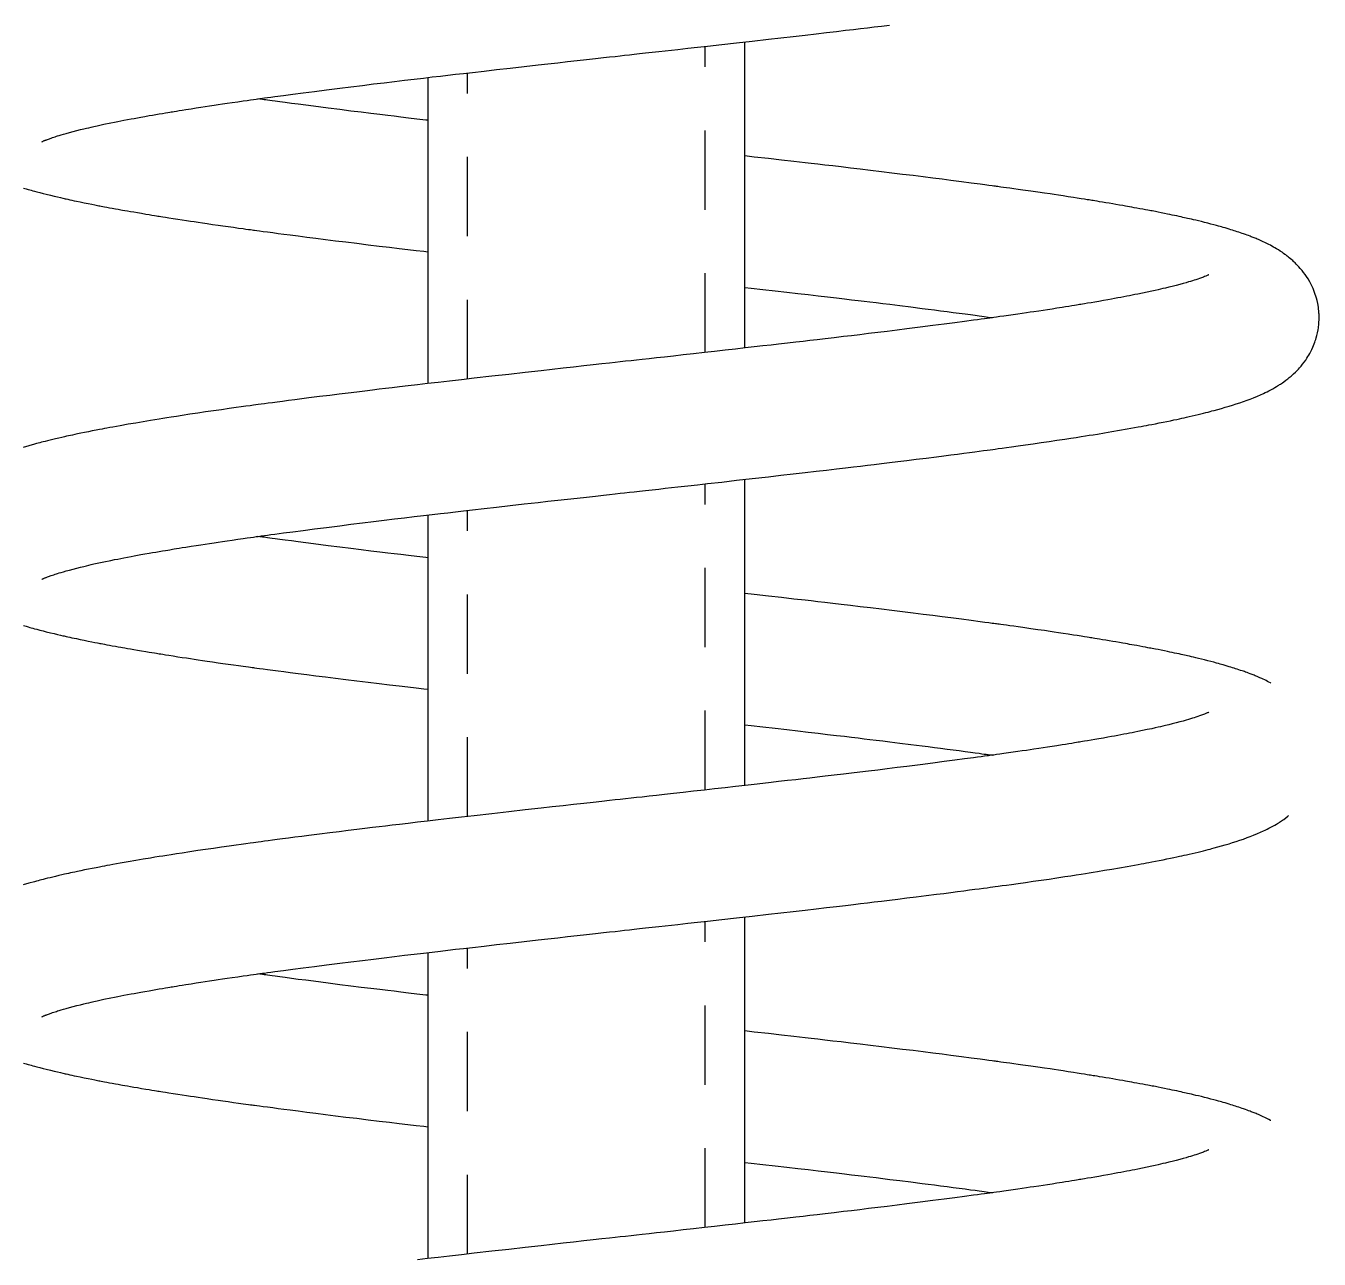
# Model space of a CAD drawing. Extents: x 126.2 to 199.4, y 112.1 to 154.8.
# Drawn here: x 127.772 to 129.811, y 117.648 to 119.592 of the extents above; entities that cross this region are included whole.
import ezdxf

# ---------------------------------------------------------------- set-up
doc = ezdxf.new("R2010")
doc.units = 0
doc.header["$LTSCALE"] = 0.5
doc.header["$MEASUREMENT"] = 0
doc.linetypes.add('HIDDEN', pattern=[0.375, 0.25, -0.125])
doc.layers.get('0').update_dxf_attribs({"linetype": 'CONTINUOUS'})

msp = doc.modelspace()

# ---------------------------------------------------------------- linework, layer by layer
at = {"linetype": 'HIDDEN'}
for p, q in [((128.84349, 119.07704), (128.84349, 119.55947)), ((128.46849, 119.03516), (128.46849, 119.51753)), ((128.84349, 118.38758), (128.84349, 118.87002)), ((128.46849, 118.34571), (128.46849, 118.82808)), ((128.84349, 117.69813), (128.84349, 118.18056)), ((128.46849, 117.65625), (128.46849, 118.13862))]:
    msp.add_line(p, q, dxfattribs=at)
at = {"linetype": 'Continuous', "flags": 128}
for points in [[(127.79762, 119.409), (127.79762, 119.409), (127.79797, 119.40918), (127.79831, 119.40936), (127.7988, 119.40959), (127.79948, 119.40991), (127.8004, 119.41033), (127.80152, 119.41082), (127.80228, 119.41114), (127.80308, 119.41147), (127.80385, 119.41179), (127.80457, 119.41207), (127.80534, 119.41237), (127.80634, 119.41276), (127.80784, 119.41332), (127.80943, 119.4139), (127.81096, 119.41445), (127.81243, 119.41496), (127.81442, 119.41564), (127.81643, 119.41632), (127.8185, 119.41699), (127.82051, 119.41764), (127.82232, 119.41821), (127.82492, 119.41901), (127.82804, 119.41995), (127.83171, 119.42103), (127.83603, 119.42226), (127.84109, 119.42366), (127.84673, 119.42516), (127.85266, 119.4267), (127.85846, 119.42815), (127.86386, 119.42946), (127.86788, 119.43042), (127.8716, 119.43129), (127.87536, 119.43215), (127.87972, 119.43314), (127.88474, 119.43425), (127.89551, 119.43658), (127.90642, 119.43884), (127.91211, 119.43999), (127.9173, 119.44102), (127.92202, 119.44194), (127.92698, 119.44289), (127.93249, 119.44394), (127.93818, 119.445), (127.94339, 119.44597), (127.94845, 119.44689), (127.95375, 119.44785), (127.95991, 119.44896), (127.96698, 119.45021), (127.97187, 119.45106), (127.97714, 119.45197), (127.98272, 119.45293), (127.98787, 119.45381), (127.99234, 119.45456), (127.99612, 119.45519), (127.99919, 119.4557), (128.00154, 119.45609), (128.00368, 119.45644), (128.00645, 119.4569), (128.00992, 119.45747), (128.01409, 119.45814), (128.01897, 119.45893), (128.02437, 119.4598), (128.03283, 119.46114), (128.04079, 119.46238), (128.04825, 119.46354), (128.05517, 119.4646), (128.06185, 119.46561), (128.06925, 119.46672), (128.07563, 119.46767), (128.08252, 119.46869), (128.08993, 119.46977), (128.09787, 119.47092), (128.10635, 119.47214), (128.11522, 119.4734), (128.1213, 119.47425), (128.12671, 119.47501), (128.13145, 119.47567), (128.1355, 119.47622), (128.13885, 119.47669), (128.14149, 119.47705), (128.14343, 119.47731), (128.14525, 119.47756), (128.1488, 119.47805), (128.15324, 119.47865), (128.15856, 119.47937), (128.16479, 119.48021), (128.17834, 119.48202), (128.19325, 119.484), (128.20956, 119.48614), (128.22732, 119.48845), (128.24656, 119.49091), (128.26733, 119.49354), (128.28473, 119.49572), (128.30286, 119.49797), (128.32049, 119.50013), (128.33741, 119.50219), (128.3536, 119.50413), (128.36903, 119.50597), (128.38466, 119.50782), (128.39937, 119.50955), (128.41313, 119.51115), (128.42595, 119.51263), (128.43783, 119.514), (128.44975, 119.51538), (128.46254, 119.51685), (128.47622, 119.51842), (128.49468, 119.52053), (128.51456, 119.5228), (128.53588, 119.52522), (128.55797, 119.52772), (128.57989, 119.53019), (128.59541, 119.53194), (128.61081, 119.53366), (128.6261, 119.53537), (128.64126, 119.53706), (128.65622, 119.53872), (128.67026, 119.54028), (128.68316, 119.54171), (128.6925, 119.54274), (128.70112, 119.54369), (128.70899, 119.54456), (128.7162, 119.54535), (128.72384, 119.54619), (128.73121, 119.547), (128.73989, 119.54796), (128.74933, 119.549), (128.75965, 119.55014), (128.76994, 119.55128), (128.78014, 119.55241), (128.79024, 119.55353), (128.80025, 119.55465), (128.81578, 119.55638), (128.83114, 119.55809), (128.847, 119.55986), (128.86929, 119.56237), (128.89276, 119.56501), (128.91737, 119.56779), (128.94309, 119.57071), (128.96246, 119.57291), (128.98208, 119.57515), (129.00072, 119.57729), (129.01827, 119.5793), (129.03473, 119.5812), (129.05016, 119.58299), (129.06455, 119.58468), (129.07684, 119.58612), (129.08828, 119.58748), (129.09887, 119.58874), (129.10956, 119.59002), (129.12127, 119.59144), (129.13398, 119.59298)], [(128.40599, 119.4429), (128.40306, 119.44324), (128.38885, 119.44491), (128.37574, 119.44645), (128.36373, 119.44788), (128.35281, 119.44918), (128.34295, 119.45037), (128.33022, 119.45191), (128.31626, 119.45361), (128.30111, 119.45547), (128.2848, 119.45749), (128.26739, 119.45967), (128.24891, 119.46201), (128.23755, 119.46346), (128.22586, 119.46496), (128.21385, 119.46652), (128.20188, 119.46808), (128.19103, 119.46951), (128.18137, 119.47079), (128.17287, 119.47193), (128.1655, 119.47291), (128.16093, 119.47353), (128.15692, 119.47407), (128.15346, 119.47454), (128.15055, 119.47494), (128.14813, 119.47527), (128.1452, 119.47566), (128.14136, 119.47619), (128.13829, 119.47661)], [(127.79762, 118.71955), (127.79762, 118.71954), (127.79797, 118.71973), (127.79831, 118.7199), (127.7988, 118.72014), (127.79948, 118.72046), (127.8004, 118.72088), (127.80152, 118.72137), (127.80228, 118.72169), (127.80308, 118.72202), (127.80385, 118.72233), (127.80457, 118.72262), (127.80534, 118.72292), (127.80634, 118.7233), (127.80784, 118.72386), (127.80943, 118.72445), (127.81096, 118.72499), (127.81243, 118.72551), (127.81442, 118.72619), (127.81643, 118.72686), (127.8185, 118.72754), (127.82051, 118.72819), (127.82232, 118.72876), (127.82492, 118.72956), (127.82804, 118.7305), (127.83171, 118.73158), (127.83603, 118.73281), (127.84109, 118.7342), (127.84673, 118.73571), (127.85266, 118.73724), (127.85846, 118.73869), (127.86386, 118.74001), (127.86788, 118.74096), (127.8716, 118.74183), (127.87536, 118.7427), (127.87972, 118.74369), (127.88474, 118.7448), (127.89551, 118.74712), (127.90642, 118.74938), (127.91211, 118.75053), (127.9173, 118.75156), (127.92202, 118.75248), (127.92698, 118.75344), (127.93249, 118.75448), (127.93818, 118.75555), (127.94339, 118.75651), (127.94845, 118.75744), (127.95375, 118.7584), (127.95991, 118.7595), (127.96698, 118.76075), (127.97187, 118.76161), (127.97714, 118.76252), (127.98272, 118.76348), (127.98787, 118.76435), (127.99234, 118.7651), (127.99612, 118.76574), (127.99919, 118.76625), (128.00154, 118.76664), (128.00368, 118.76699), (128.00645, 118.76745), (128.00992, 118.76801), (128.01409, 118.76869), (128.01897, 118.76948), (128.02437, 118.77034), (128.03283, 118.77168), (128.04079, 118.77293), (128.04825, 118.77408), (128.05517, 118.77514), (128.06185, 118.77616), (128.06925, 118.77727), (128.07563, 118.77822), (128.08252, 118.77924), (128.08993, 118.78032), (128.09787, 118.78147), (128.10635, 118.78269), (128.11522, 118.78394), (128.1213, 118.7848), (128.12671, 118.78555), (128.13145, 118.78621), (128.1355, 118.78677), (128.13885, 118.78723), (128.14149, 118.78759), (128.14343, 118.78786), (128.14525, 118.78811), (128.1488, 118.78859), (128.15324, 118.78919), (128.15856, 118.78992), (128.16479, 118.79076), (128.17834, 118.79257), (128.19325, 118.79455), (128.20956, 118.79669), (128.22732, 118.79899), (128.24656, 118.80146), (128.26733, 118.80409), (128.28473, 118.80627), (128.30286, 118.80851), (128.32049, 118.81068), (128.33741, 118.81273), (128.3536, 118.81468), (128.36903, 118.81652), (128.38466, 118.81837), (128.39937, 118.82009), (128.41313, 118.82169), (128.42595, 118.82318), (128.43783, 118.82455), (128.44975, 118.82592), (128.46254, 118.8274), (128.47622, 118.82897), (128.49468, 118.83108), (128.51456, 118.83334), (128.53588, 118.83577), (128.55797, 118.83827), (128.57989, 118.84074), (128.59541, 118.84248), (128.61081, 118.84421), (128.6261, 118.84592), (128.64126, 118.84761), (128.65622, 118.84927), (128.67026, 118.85083), (128.68316, 118.85226), (128.6925, 118.85329), (128.70112, 118.85424), (128.70899, 118.8551), (128.7162, 118.8559), (128.72384, 118.85674), (128.73121, 118.85755), (128.73989, 118.85851), (128.74933, 118.85955), (128.75965, 118.86069), (128.76994, 118.86183), (128.78014, 118.86296), (128.79024, 118.86408), (128.80025, 118.86519), (128.81578, 118.86692), (128.83114, 118.86864), (128.847, 118.87041), (128.86929, 118.87291), (128.89276, 118.87555), (128.91737, 118.87833), (128.94309, 118.88125), (128.96246, 118.88346), (128.98208, 118.8857), (129.00072, 118.88783), (129.01827, 118.88985), (129.03473, 118.89174), (129.05016, 118.89354), (129.06455, 118.89522), (129.07684, 118.89667), (129.08828, 118.89802), (129.09887, 118.89929), (129.10956, 118.90057), (129.12127, 118.90198), (129.13398, 118.90352), (129.14708, 118.90512), (129.16106, 118.90685), (129.1759, 118.90869), (129.19156, 118.91065), (129.20801, 118.91272), (129.2192, 118.91415), (129.23056, 118.9156), (129.2412, 118.91698), (129.25099, 118.91825), (129.25995, 118.91942), (129.26808, 118.92048), (129.2754, 118.92145), (129.28193, 118.92231), (129.28768, 118.92308), (129.29265, 118.92374), (129.29686, 118.92431), (129.30043, 118.92478), (129.3053, 118.92544), (129.31127, 118.92625), (129.31827, 118.9272), (129.32587, 118.92825), (129.33656, 118.92973), (129.34812, 118.93135), (129.36047, 118.93311), (129.37295, 118.93491), (129.38538, 118.93674), (129.39775, 118.93858), (129.41006, 118.94044), (129.41956, 118.9419), (129.42821, 118.94324), (129.43588, 118.94444), (129.4426, 118.94551), (129.44853, 118.94646), (129.45474, 118.94746), (129.46146, 118.94855), (129.4728, 118.95043), (129.48439, 118.95238), (129.4962, 118.9544), (129.50848, 118.95655), (129.51416, 118.95756), (129.51993, 118.95859), (129.52559, 118.95962), (129.53061, 118.96054), (129.53497, 118.96134), (129.53871, 118.96204), (129.54239, 118.96274), (129.54733, 118.96368), (129.55292, 118.96476), (129.55905, 118.96596), (129.56509, 118.96717), (129.57097, 118.96836), (129.57669, 118.96955), (129.58192, 118.97064), (129.58667, 118.97166), (129.59087, 118.97256), (129.59452, 118.97336), (129.59809, 118.97415), (129.60187, 118.975), (129.60616, 118.97598), (129.61093, 118.97708), (129.61575, 118.97821), (129.62029, 118.97929), (129.62455, 118.98033), (129.62855, 118.98132), (129.63258, 118.98233), (129.63608, 118.98322), (129.63905, 118.98399), (129.64214, 118.9848), (129.64561, 118.98573), (129.65133, 118.98728), (129.65721, 118.98892), (129.66314, 118.99063), (129.66898, 118.99237), (129.67471, 118.99413), (129.68037, 118.99593), (129.68625, 118.99787), (129.69178, 118.99976), (129.69769, 119.00188), (129.7025, 119.00368), (129.70764, 119.00569), (129.71408, 119.00834), (129.71873, 119.01037), (129.72326, 119.01243), (129.72593, 119.0137), (129.72891, 119.01516), (129.73196, 119.0167), (129.73502, 119.01831), (129.73806, 119.01997), (129.74107, 119.02167), (129.74379, 119.02327), (129.74563, 119.02439), (129.74729, 119.02542), (129.74882, 119.02639), (129.75022, 119.0273), (129.75156, 119.02819), (129.75321, 119.02931), (129.75523, 119.03071), (129.7587, 119.03323), (129.76172, 119.03554), (129.76404, 119.0374), (129.76705, 119.03993), (129.77063, 119.04311), (129.77366, 119.04598), (129.77633, 119.04866), (129.77827, 119.05071), (129.78029, 119.05293), (129.78249, 119.05548), (129.7849, 119.05842), (129.78747, 119.06175), (129.78984, 119.06505), (129.79179, 119.06796), (129.79338, 119.07046), (129.79481, 119.07283), (129.79626, 119.07537), (129.79788, 119.07839), (129.79962, 119.08187), (129.80118, 119.08527), (129.80241, 119.08817), (129.80337, 119.09058), (129.8043, 119.09309), (129.80502, 119.09518), (129.80581, 119.09759), (129.80662, 119.1003), (129.80752, 119.10364), (129.80852, 119.10793), (129.80944, 119.11277), (129.8099, 119.11575), (129.8102, 119.11806), (129.81041, 119.11993), (129.8106, 119.12196), (129.81083, 119.12496), (129.81099, 119.12828), (129.81105, 119.13188), (129.81103, 119.13385), (129.81097, 119.13573), (129.81089, 119.1375), (129.81079, 119.13918), (129.81068, 119.14075), (129.81053, 119.14249), (129.81027, 119.14509), (129.80981, 119.14863), (129.80882, 119.15436), (129.80782, 119.15891), (129.80685, 119.16264), (129.80592, 119.16582), (129.80505, 119.1685), (129.80342, 119.17306), (129.80144, 119.1779), (129.79906, 119.18304), (129.79625, 119.18841), (129.79353, 119.19306), (129.79115, 119.19678), (129.78894, 119.19998), (129.78667, 119.20307), (129.78427, 119.20614), (129.7814, 119.20957), (129.7793, 119.21193), (129.77707, 119.21433), (129.77506, 119.21639), (129.77333, 119.21809), (129.77192, 119.21945), (129.77078, 119.22051), (129.76942, 119.22175), (129.76783, 119.22316), (129.76599, 119.22474), (129.76405, 119.22635), (129.76236, 119.22771), (129.76073, 119.22899), (129.75952, 119.22991), (129.75843, 119.23073), (129.75717, 119.23166), (129.75504, 119.23318), (129.75256, 119.2349), (129.74982, 119.23673), (129.74681, 119.23864), (129.7439, 119.24042), (129.74139, 119.24191), (129.73909, 119.24322), (129.73668, 119.24456), (129.73424, 119.24587), (129.73193, 119.24708), (129.72971, 119.24821), (129.72751, 119.2493), (129.72523, 119.2504), (129.72307, 119.25142), (129.72052, 119.25259), (129.71775, 119.25383), (129.71533, 119.25488), (129.7133, 119.25575), (129.71161, 119.25645), (129.71002, 119.25711), (129.70851, 119.25773), (129.70705, 119.25831), (129.70569, 119.25885), (129.70404, 119.25949), (129.70209, 119.26024), (129.69982, 119.2611), (129.69754, 119.26194), (129.69514, 119.26281), (129.69325, 119.26348), (129.69159, 119.26407), (129.68964, 119.26474), (129.68726, 119.26556), (129.68457, 119.26646), (129.68199, 119.26731), (129.67931, 119.26818), (129.67695, 119.26893), (129.67468, 119.26964), (129.67208, 119.27045), (129.66914, 119.27135), (129.66583, 119.27234), (129.66268, 119.27327), (129.65981, 119.2741), (129.65723, 119.27483), (129.65495, 119.27548), (129.65265, 119.27612), (129.64917, 119.27708), (129.645, 119.2782), (129.64028, 119.27945), (129.63548, 119.2807), (129.63041, 119.28198), (129.62555, 119.28319), (129.62102, 119.28429), (129.61693, 119.28528), (129.61318, 119.28616), (129.60973, 119.28697), (129.60659, 119.28769), (129.60377, 119.28833), (129.60127, 119.2889), (129.59875, 119.28946), (129.59644, 119.28998), (129.59361, 119.2906), (129.59025, 119.29134), (129.58664, 119.29212), (129.58303, 119.29289), (129.57942, 119.29365), (129.57581, 119.2944), (129.57221, 119.29514), (129.56709, 119.29619), (129.56199, 119.29722), (129.55726, 119.29815), (129.55313, 119.29896), (129.55032, 119.29951), (129.5479, 119.29997), (129.54588, 119.30036), (129.54385, 119.30075), (129.54109, 119.30127), (129.5376, 119.30193), (129.53338, 119.30272), (129.5285, 119.30361), (129.52386, 119.30446), (129.51969, 119.30522), (129.516, 119.30588), (129.51233, 119.30653), (129.50923, 119.30709), (129.50567, 119.30771), (129.50141, 119.30846), (129.49645, 119.30932), (129.49076, 119.3103), (129.48576, 119.31115), (129.4803, 119.31208), (129.47465, 119.31303), (129.46955, 119.31388), (129.46502, 119.31462), (129.46109, 119.31527), (129.45766, 119.31583), (129.4549, 119.31628), (129.45279, 119.31662), (129.4509, 119.31692), (129.44844, 119.31732), (129.4454, 119.31781), (129.44103, 119.3185), (129.43582, 119.31933), (129.42979, 119.32028), (129.42371, 119.32122), (129.4154, 119.32251), (129.40758, 119.3237), (129.40025, 119.32481), (129.39342, 119.32583), (129.3869, 119.3268), (129.37788, 119.32813), (129.36772, 119.32961), (129.35641, 119.33123), (129.34391, 119.33301), (129.33687, 119.33399), (129.32988, 119.33496), (129.32362, 119.33583), (129.31812, 119.33658), (129.3134, 119.33723), (129.30947, 119.33776), (129.30659, 119.33815), (129.30436, 119.33845), (129.30266, 119.33868), (129.30069, 119.33895), (129.29831, 119.33926), (129.29554, 119.33964), (129.29036, 119.34033), (129.28418, 119.34115), (129.27696, 119.34211), (129.26267, 119.34399), (129.24717, 119.34601), (129.23042, 119.34818), (129.21674, 119.34993), (129.2023, 119.35176), (129.18709, 119.35368), (129.17109, 119.35568), (129.15431, 119.35775), (129.13747, 119.35982), (129.1213, 119.36178), (129.10406, 119.36386), (129.08771, 119.36581), (129.07229, 119.36763), (129.05781, 119.36933), (129.0443, 119.37091), (129.03198, 119.37234), (129.02062, 119.37365), (129.01022, 119.37484), (129.00069, 119.37594), (128.98302, 119.37796), (128.96379, 119.38016), (128.94299, 119.38252), (128.92061, 119.38506), (128.90599, 119.38672)], [(127.76874, 119.33616), (127.77264, 119.33502), (127.7761, 119.33402), (127.77853, 119.33333), (127.78074, 119.33271), (127.78325, 119.33201), (127.78619, 119.33121), (127.78959, 119.33029), (127.79454, 119.32899), (127.79958, 119.32768), (127.80464, 119.3264), (127.81115, 119.32479), (127.81704, 119.32337), (127.82229, 119.32213), (127.82692, 119.32105), (127.83095, 119.32013), (127.83269, 119.31974), (127.83429, 119.31938), (127.83618, 119.31895), (127.83858, 119.31842), (127.84149, 119.31778), (127.84493, 119.31703), (127.84854, 119.31625), (127.85216, 119.31548), (127.85828, 119.3142), (127.86439, 119.31294), (127.87049, 119.3117), (127.87633, 119.31054), (127.88134, 119.30956), (127.88547, 119.30875), (127.88749, 119.30837), (127.88919, 119.30804), (127.89112, 119.30767), (127.8936, 119.3072), (127.89662, 119.30663), (127.90022, 119.30596), (127.90438, 119.30519), (127.90861, 119.30442), (127.9137, 119.30349), (127.91813, 119.3027), (127.92188, 119.30203), (127.92501, 119.30147), (127.92849, 119.30086), (127.93267, 119.30012), (127.93725, 119.29933), (127.94249, 119.29842), (127.94838, 119.29742), (127.95496, 119.2963), (127.96162, 119.29519), (127.96669, 119.29435), (127.97114, 119.29361), (127.97495, 119.29299), (127.97812, 119.29247), (127.98063, 119.29206), (127.98251, 119.29176), (127.98505, 119.29135), (127.98842, 119.29081), (127.99261, 119.29014), (127.99765, 119.28934), (128.00473, 119.28823), (128.01196, 119.2871), (128.01887, 119.28604), (128.02545, 119.28503), (128.03168, 119.28409), (128.03757, 119.2832), (128.04416, 119.28222), (128.05091, 119.28122), (128.05838, 119.28012), (128.06657, 119.27893), (128.07551, 119.27764), (128.08306, 119.27657), (128.09109, 119.27543), (128.0996, 119.27424), (128.1077, 119.27312), (128.1147, 119.27215), (128.11926, 119.27153), (128.12317, 119.271), (128.12643, 119.27056), (128.12904, 119.2702), (128.13099, 119.26994), (128.13274, 119.26971), (128.13629, 119.26923), (128.14083, 119.26862), (128.14638, 119.26788), (128.15345, 119.26694), (128.16159, 119.26586), (128.17023, 119.26472), (128.17931, 119.26354), (128.18883, 119.2623), (128.20163, 119.26064), (128.21517, 119.25891), (128.22948, 119.25709), (128.24455, 119.25518), (128.2604, 119.2532), (128.27705, 119.25114), (128.29398, 119.24906), (128.31208, 119.24686), (128.32923, 119.24479), (128.34542, 119.24286), (128.36061, 119.24106), (128.37478, 119.23939), (128.38768, 119.23789), (128.39957, 119.23651), (128.40599, 119.23577)], [(129.63701, 119.1995), (129.63701, 119.1995), (129.63679, 119.19939), (129.63646, 119.19922), (129.63605, 119.19901), (129.63546, 119.19873), (129.63465, 119.19836), (129.63361, 119.1979), (129.63239, 119.19738), (129.63052, 119.19661), (129.62858, 119.19585), (129.62552, 119.19471), (129.62244, 119.19362), (129.6196, 119.19265), (129.6167, 119.19169), (129.61383, 119.19077), (129.61132, 119.18998), (129.60853, 119.18913), (129.6052, 119.18813), (129.60128, 119.187), (129.59667, 119.1857), (129.59131, 119.18424), (129.58552, 119.18271), (129.57956, 119.18119), (129.57391, 119.1798), (129.56868, 119.17854), (129.5648, 119.17762), (129.56117, 119.17678), (129.55711, 119.17585), (129.55241, 119.1748), (129.54709, 119.17363), (129.53989, 119.17208), (129.53263, 119.17056), (129.52537, 119.16908), (129.52067, 119.16814), (129.51633, 119.16728), (129.51232, 119.1665), (129.50807, 119.16568), (129.50342, 119.1648), (129.49851, 119.16388), (129.49371, 119.16298), (129.48857, 119.16204), (129.48351, 119.16112), (129.47776, 119.16008), (129.47113, 119.1589), (129.46357, 119.15758), (129.45771, 119.15656), (129.45146, 119.15549), (129.4458, 119.15453), (129.44099, 119.15372), (129.43782, 119.15319), (129.4352, 119.15275), (129.43314, 119.15241), (129.4314, 119.15212), (129.42875, 119.15169), (129.42542, 119.15114), (129.42139, 119.15049), (129.41664, 119.14972), (129.41127, 119.14886), (129.40596, 119.14802), (129.39774, 119.14672), (129.39002, 119.14552), (129.38282, 119.14441), (129.37615, 119.14339), (129.36914, 119.14234), (129.36133, 119.14117), (129.35561, 119.14032), (129.34951, 119.13942), (129.34303, 119.13848), (129.33615, 119.13748), (129.32887, 119.13644), (129.32123, 119.13535), (129.31412, 119.13435), (129.30787, 119.13348), (129.30252, 119.13274), (129.29806, 119.13212), (129.29452, 119.13164), (129.2919, 119.13128), (129.2899, 119.131), (129.28751, 119.13068), (129.28346, 119.13013), (129.27853, 119.12946), (129.2727, 119.12867), (129.26606, 119.12778), (129.25211, 119.12591), (129.23679, 119.12389), (129.22005, 119.1217), (129.20185, 119.11935), (129.18215, 119.11683), (129.16092, 119.11415), (129.14574, 119.11225), (129.13019, 119.11033), (129.11516, 119.10849), (129.10072, 119.10673), (129.08688, 119.10506), (129.07366, 119.10348), (129.06109, 119.10199), (129.04632, 119.10024), (129.03259, 119.09864), (129.01993, 119.09717), (129.00832, 119.09582), (128.9976, 119.09458), (128.98603, 119.09325), (128.97319, 119.09177), (128.95906, 119.09015), (128.94705, 119.08877), (128.93423, 119.08731), (128.9206, 119.08576), (128.90615, 119.08411), (128.89088, 119.08238), (128.87478, 119.08056), (128.85809, 119.07868), (128.84205, 119.07688), (128.82472, 119.07493), (128.80849, 119.07312), (128.79337, 119.07143), (128.77936, 119.06987), (128.76647, 119.06844), (128.7547, 119.06714), (128.74404, 119.06596), (128.73497, 119.06496), (128.72651, 119.06403), (128.7179, 119.06308), (128.7095, 119.06216), (128.70128, 119.06126), (128.69246, 119.06028), (128.6803, 119.05894), (128.66679, 119.05745), (128.65192, 119.0558), (128.63591, 119.05402), (128.61932, 119.05217), (128.60223, 119.05026), (128.58462, 119.04829), (128.5596, 119.04548), (128.53368, 119.04256), (128.50688, 119.03953), (128.47927, 119.03639), (128.45913, 119.0341), (128.44009, 119.03192), (128.42218, 119.02986), (128.4054, 119.02793), (128.3897, 119.02611), (128.37507, 119.0244), (128.3615, 119.02281), (128.34998, 119.02145), (128.33934, 119.02018), (128.32937, 119.01899), (128.31862, 119.0177), (128.30681, 119.01627), (128.29394, 119.0147), (128.28065, 119.01307), (128.26645, 119.01131), (128.25135, 119.00943), (128.2354, 119.00743), (128.21861, 119.0053), (128.20723, 119.00384), (128.19633, 119.00244), (128.18629, 119.00114), (128.1771, 118.99994), (128.16873, 118.99884), (128.16117, 118.99785), (128.15441, 118.99695), (128.14845, 118.99616), (128.14326, 118.99547), (128.13883, 118.99488), (128.13516, 118.99438), (128.13131, 118.99387), (128.12576, 118.99312), (128.11911, 118.99221), (128.11171, 118.9912), (128.10376, 118.9901), (128.09264, 118.98855), (128.08067, 118.98686), (128.06816, 118.98507), (128.05569, 118.98325), (128.04328, 118.98142), (128.03093, 118.97957), (128.01866, 118.9777), (128.00962, 118.9763), (128.00157, 118.97504), (127.99448, 118.97392), (127.98832, 118.97294), (127.9823, 118.97197), (127.97578, 118.97091), (127.96877, 118.96976), (127.95731, 118.96786), (127.94564, 118.96588), (127.93366, 118.96381), (127.92117, 118.96161), (127.9154, 118.96058), (127.90969, 118.95954), (127.90458, 118.95861), (127.90013, 118.95779), (127.89632, 118.95707), (127.89269, 118.95639), (127.88856, 118.9556), (127.88312, 118.95456), (127.87706, 118.95337), (127.87097, 118.95216), (127.86505, 118.95096), (127.85929, 118.94978), (127.85369, 118.94861), (127.84959, 118.94773), (127.84588, 118.94694), (127.84256, 118.94622), (127.83962, 118.94557), (127.83662, 118.94491), (127.83318, 118.94414), (127.82894, 118.94318), (127.82422, 118.94209), (127.81936, 118.94095), (127.81479, 118.93986), (127.81049, 118.93881), (127.80647, 118.93782), (127.80273, 118.93689), (127.7997, 118.93611), (127.79704, 118.93543), (127.79462, 118.9348), (127.79198, 118.93411), (127.78905, 118.93333), (127.78589, 118.93247), (127.7771, 118.93003), (127.76824, 118.92745)], [(128.90599, 119.17967), (128.91562, 119.17858), (128.93436, 119.17644), (128.95341, 119.17426), (128.97187, 119.17215), (128.98925, 119.17015), (129.00555, 119.16826), (129.02149, 119.16642), (129.0363, 119.16469), (129.05, 119.16309), (129.06262, 119.1616), (129.07415, 119.16022), (129.08462, 119.15897), (129.09366, 119.15788), (129.10278, 119.15678), (129.11265, 119.15558), (129.12323, 119.15429), (129.13452, 119.1529), (129.15035, 119.15094), (129.16733, 119.14881), (129.18539, 119.14652), (129.19481, 119.14532), (129.20448, 119.14408), (129.2144, 119.1428), (129.22455, 119.14148), (129.2344, 119.14019), (129.24341, 119.139), (129.25297, 119.13774), (129.26139, 119.13661), (129.26871, 119.13563), (129.27495, 119.13479), (129.27941, 119.13419), (129.28311, 119.13369), (129.28606, 119.13328), (129.28941, 119.13283), (129.29401, 119.1322), (129.29631, 119.13188)], [(128.40599, 118.75345), (128.40306, 118.75379), (128.38885, 118.75545), (128.37574, 118.757), (128.36373, 118.75842), (128.35281, 118.75973), (128.34295, 118.76091), (128.33022, 118.76245), (128.31626, 118.76415), (128.30111, 118.76601), (128.2848, 118.76803), (128.26739, 118.77021), (128.24891, 118.77255), (128.23755, 118.774), (128.22586, 118.77551), (128.21385, 118.77706), (128.20188, 118.77863), (128.19103, 118.78006), (128.18137, 118.78134), (128.17287, 118.78247), (128.1655, 118.78346), (128.16093, 118.78407), (128.15692, 118.78462), (128.15346, 118.78509), (128.15055, 118.78548), (128.14813, 118.78581), (128.1452, 118.78621), (128.14136, 118.78673), (128.13829, 118.78716)], [(129.73515, 118.55593), (129.73424, 118.55642), (129.73193, 118.55762), (129.72971, 118.55875), (129.72751, 118.55985), (129.72523, 118.56094), (129.72307, 118.56196), (129.72052, 118.56314), (129.71775, 118.56438), (129.71533, 118.56543), (129.7133, 118.5663), (129.71161, 118.567), (129.71002, 118.56766), (129.70851, 118.56827), (129.70705, 118.56885), (129.70569, 118.56939), (129.70404, 118.57004), (129.70209, 118.57079), (129.69982, 118.57164), (129.69754, 118.57248), (129.69514, 118.57336), (129.69325, 118.57403), (129.69159, 118.57461), (129.68964, 118.57529), (129.68726, 118.5761), (129.68457, 118.577), (129.68199, 118.57785), (129.67931, 118.57872), (129.67695, 118.57948), (129.67468, 118.58019), (129.67208, 118.581), (129.66914, 118.58189), (129.66583, 118.58288), (129.66268, 118.58381), (129.65981, 118.58464), (129.65723, 118.58538), (129.65495, 118.58602), (129.65265, 118.58667), (129.64917, 118.58762), (129.645, 118.58875), (129.64028, 118.59), (129.63548, 118.59124), (129.63041, 118.59253), (129.62555, 118.59373), (129.62102, 118.59484), (129.61693, 118.59582), (129.61318, 118.59671), (129.60973, 118.59751), (129.60659, 118.59824), (129.60377, 118.59888), (129.60127, 118.59944), (129.59875, 118.60001), (129.59644, 118.60052), (129.59361, 118.60115), (129.59025, 118.60188), (129.58664, 118.60266), (129.58303, 118.60343), (129.57942, 118.60419), (129.57581, 118.60495), (129.57221, 118.60569), (129.56709, 118.60674), (129.56199, 118.60776), (129.55726, 118.6087), (129.55313, 118.60951), (129.55032, 118.61005), (129.5479, 118.61052), (129.54588, 118.61091), (129.54385, 118.61129), (129.54109, 118.61182), (129.5376, 118.61247), (129.53338, 118.61326), (129.5285, 118.61416), (129.52386, 118.61501), (129.51969, 118.61576), (129.516, 118.61643), (129.51233, 118.61708), (129.50923, 118.61763), (129.50567, 118.61826), (129.50141, 118.619), (129.49645, 118.61987), (129.49076, 118.62085), (129.48576, 118.6217), (129.4803, 118.62263), (129.47465, 118.62357), (129.46955, 118.62442), (129.46502, 118.62517), (129.46109, 118.62582), (129.45766, 118.62637), (129.4549, 118.62682), (129.45279, 118.62717), (129.4509, 118.62747), (129.44844, 118.62787), (129.4454, 118.62835), (129.44103, 118.62905), (129.43582, 118.62987), (129.42979, 118.63082), (129.42371, 118.63177), (129.4154, 118.63305), (129.40758, 118.63425), (129.40025, 118.63536), (129.39342, 118.63638), (129.3869, 118.63735), (129.37788, 118.63868), (129.36772, 118.64015), (129.35641, 118.64178), (129.34391, 118.64355), (129.33687, 118.64454), (129.32988, 118.64551), (129.32362, 118.64637), (129.31812, 118.64713), (129.3134, 118.64777), (129.30947, 118.64831), (129.30659, 118.6487), (129.30436, 118.649), (129.30266, 118.64922), (129.30069, 118.64949), (129.29831, 118.64981), (129.29554, 118.65018), (129.29036, 118.65087), (129.28418, 118.6517), (129.27696, 118.65265), (129.26267, 118.65454), (129.24717, 118.65656), (129.23042, 118.65872), (129.21674, 118.66048), (129.2023, 118.66231), (129.18709, 118.66423), (129.17109, 118.66622), (129.15431, 118.6683), (129.13747, 118.67036), (129.1213, 118.67233), (129.10406, 118.6744), (129.08771, 118.67635), (129.07229, 118.67818), (129.05781, 118.67988), (129.0443, 118.68146), (129.03198, 118.68288), (129.02062, 118.68419), (129.01022, 118.68539), (129.00069, 118.68648), (128.98302, 118.68851), (128.96379, 118.6907), (128.94299, 118.69307), (128.92061, 118.69561), (128.90599, 118.69726)], [(127.76874, 118.64671), (127.77264, 118.64556), (127.7761, 118.64457), (127.77853, 118.64388), (127.78074, 118.64326), (127.78325, 118.64256), (127.78619, 118.64175), (127.78959, 118.64084), (127.79454, 118.63953), (127.79958, 118.63823), (127.80464, 118.63694), (127.81115, 118.63534), (127.81704, 118.63391), (127.82229, 118.63267), (127.82692, 118.6316), (127.83095, 118.63068), (127.83269, 118.63028), (127.83429, 118.62992), (127.83618, 118.6295), (127.83858, 118.62897), (127.84149, 118.62833), (127.84493, 118.62758), (127.84854, 118.6268), (127.85216, 118.62603), (127.85828, 118.62474), (127.86439, 118.62348), (127.87049, 118.62225), (127.87633, 118.62108), (127.88134, 118.6201), (127.88547, 118.6193), (127.88749, 118.61891), (127.88919, 118.61859), (127.89112, 118.61822), (127.8936, 118.61775), (127.89662, 118.61718), (127.90022, 118.61651), (127.90438, 118.61574), (127.90861, 118.61496), (127.9137, 118.61404), (127.91813, 118.61324), (127.92188, 118.61257), (127.92501, 118.61202), (127.92849, 118.6114), (127.93267, 118.61067), (127.93725, 118.60987), (127.94249, 118.60897), (127.94838, 118.60796), (127.95496, 118.60685), (127.96162, 118.60573), (127.96669, 118.60489), (127.97114, 118.60416), (127.97495, 118.60353), (127.97812, 118.60302), (127.98063, 118.60261), (127.98251, 118.60231), (127.98505, 118.6019), (127.98842, 118.60136), (127.99261, 118.60069), (127.99765, 118.59989), (128.00473, 118.59877), (128.01196, 118.59765), (128.01887, 118.59658), (128.02545, 118.59558), (128.03168, 118.59463), (128.03757, 118.59374), (128.04416, 118.59276), (128.05091, 118.59176), (128.05838, 118.59067), (128.06657, 118.58947), (128.07551, 118.58819), (128.08306, 118.58711), (128.09109, 118.58598), (128.0996, 118.58479), (128.1077, 118.58366), (128.1147, 118.5827), (128.11926, 118.58208), (128.12317, 118.58154), (128.12643, 118.5811), (128.12904, 118.58075), (128.13099, 118.58049), (128.13274, 118.58025), (128.13629, 118.57977), (128.14083, 118.57917), (128.14638, 118.57842), (128.15345, 118.57748), (128.16159, 118.57641), (128.17023, 118.57527), (128.17931, 118.57408), (128.18883, 118.57284), (128.20163, 118.57119), (128.21517, 118.56945), (128.22948, 118.56763), (128.24455, 118.56573), (128.2604, 118.56375), (128.27705, 118.56169), (128.29398, 118.55961), (128.31208, 118.55741), (128.32923, 118.55534), (128.34542, 118.55341), (128.36061, 118.55161), (128.37478, 118.54994), (128.38768, 118.54843), (128.39957, 118.54705), (128.40599, 118.54631)], [(129.63701, 118.51005), (129.63701, 118.51005), (129.63679, 118.50993), (129.63646, 118.50976), (129.63605, 118.50956), (129.63546, 118.50928), (129.63465, 118.50891), (129.63361, 118.50845), (129.63239, 118.50792), (129.63052, 118.50716), (129.62858, 118.5064), (129.62552, 118.50526), (129.62244, 118.50417), (129.6196, 118.5032), (129.6167, 118.50224), (129.61383, 118.50131), (129.61132, 118.50053), (129.60853, 118.49967), (129.6052, 118.49868), (129.60128, 118.49754), (129.59667, 118.49625), (129.59131, 118.49478), (129.58552, 118.49326), (129.57956, 118.49174), (129.57391, 118.49034), (129.56868, 118.48908), (129.5648, 118.48817), (129.56117, 118.48732), (129.55711, 118.4864), (129.55241, 118.48535), (129.54709, 118.48418), (129.53989, 118.48263), (129.53263, 118.48111), (129.52537, 118.47963), (129.52067, 118.47869), (129.51633, 118.47783), (129.51232, 118.47705), (129.50807, 118.47623), (129.50342, 118.47535), (129.49851, 118.47442), (129.49371, 118.47353), (129.48857, 118.47259), (129.48351, 118.47166), (129.47776, 118.47063), (129.47113, 118.46945), (129.46357, 118.46812), (129.45771, 118.46711), (129.45146, 118.46603), (129.4458, 118.46507), (129.44099, 118.46426), (129.43782, 118.46373), (129.4352, 118.4633), (129.43314, 118.46296), (129.4314, 118.46267), (129.42875, 118.46224), (129.42542, 118.46169), (129.42139, 118.46103), (129.41664, 118.46027), (129.41127, 118.45941), (129.40596, 118.45856), (129.39774, 118.45727), (129.39002, 118.45607), (129.38282, 118.45496), (129.37615, 118.45394), (129.36914, 118.45288), (129.36133, 118.45171), (129.35561, 118.45087), (129.34951, 118.44997), (129.34303, 118.44902), (129.33615, 118.44803), (129.32887, 118.44698), (129.32123, 118.4459), (129.31412, 118.4449), (129.30787, 118.44403), (129.30252, 118.44328), (129.29806, 118.44267), (129.29452, 118.44218), (129.2919, 118.44182), (129.2899, 118.44155), (129.28751, 118.44122), (129.28346, 118.44067), (129.27853, 118.44), (129.2727, 118.43922), (129.26606, 118.43832), (129.25211, 118.43646), (129.23679, 118.43443), (129.22005, 118.43224), (129.20185, 118.42989), (129.18215, 118.42737), (129.16092, 118.42469), (129.14574, 118.4228), (129.13019, 118.42088), (129.11516, 118.41903), (129.10072, 118.41728), (129.08688, 118.41561), (129.07366, 118.41403), (129.06109, 118.41253), (129.04632, 118.41079), (129.03259, 118.40918), (129.01993, 118.40771), (129.00832, 118.40637), (128.9976, 118.40513), (128.98603, 118.40379), (128.97319, 118.40232), (128.95906, 118.4007), (128.94705, 118.39932), (128.93423, 118.39786), (128.9206, 118.3963), (128.90615, 118.39466), (128.89088, 118.39293), (128.87478, 118.39111), (128.85809, 118.38923), (128.84205, 118.38742), (128.82472, 118.38548), (128.80849, 118.38366), (128.79337, 118.38198), (128.77936, 118.38042), (128.76647, 118.37899), (128.7547, 118.37769), (128.74404, 118.37651), (128.73497, 118.37551), (128.72651, 118.37458), (128.7179, 118.37363), (128.7095, 118.37271), (128.70128, 118.3718), (128.69246, 118.37083), (128.6803, 118.36949), (128.66679, 118.36799), (128.65192, 118.36634), (128.63591, 118.36456), (128.61932, 118.36272), (128.60223, 118.36081), (128.58462, 118.35884), (128.5596, 118.35603), (128.53368, 118.35311), (128.50688, 118.35008), (128.47927, 118.34694), (128.45913, 118.34464), (128.44009, 118.34246), (128.42218, 118.34041), (128.4054, 118.33848), (128.3897, 118.33666), (128.37507, 118.33495), (128.3615, 118.33335), (128.34998, 118.33199), (128.33934, 118.33073), (128.32937, 118.32953), (128.31862, 118.32824), (128.30681, 118.32681), (128.29394, 118.32524), (128.28065, 118.32361), (128.26645, 118.32186), (128.25135, 118.31998), (128.2354, 118.31797), (128.21861, 118.31584), (128.20723, 118.31439), (128.19633, 118.31298), (128.18629, 118.31168), (128.1771, 118.31049), (128.16873, 118.30939), (128.16117, 118.30839), (128.15441, 118.3075), (128.14845, 118.30671), (128.14326, 118.30601), (128.13883, 118.30542), (128.13516, 118.30493), (128.13131, 118.30441), (128.12576, 118.30366), (128.11911, 118.30276), (128.11171, 118.30175), (128.10376, 118.30065), (128.09264, 118.2991), (128.08067, 118.2974), (128.06816, 118.29561), (128.05569, 118.2938), (128.04328, 118.29196), (128.03093, 118.29011), (128.01866, 118.28824), (128.00962, 118.28684), (128.00157, 118.28559), (127.99448, 118.28447), (127.98832, 118.28348), (127.9823, 118.28252), (127.97578, 118.28146), (127.96877, 118.28031), (127.95731, 118.2784), (127.94564, 118.27643), (127.93366, 118.27436), (127.92117, 118.27216), (127.9154, 118.27112), (127.90969, 118.27009), (127.90458, 118.26915), (127.90013, 118.26833), (127.89632, 118.26762), (127.89269, 118.26694), (127.88856, 118.26615), (127.88312, 118.2651), (127.87706, 118.26392), (127.87097, 118.26271), (127.86505, 118.26151), (127.85929, 118.26032), (127.85369, 118.25915), (127.84959, 118.25828), (127.84588, 118.25748), (127.84256, 118.25676), (127.83962, 118.25612), (127.83662, 118.25545), (127.83318, 118.25468), (127.82894, 118.25372), (127.82422, 118.25263), (127.81936, 118.25149), (127.81479, 118.2504), (127.81049, 118.24936), (127.80647, 118.24837), (127.80273, 118.24743), (127.7997, 118.24666), (127.79704, 118.24598), (127.79462, 118.24535), (127.79198, 118.24465), (127.78905, 118.24387), (127.78589, 118.24302), (127.7771, 118.24057), (127.76824, 118.238)], [(128.90599, 118.49021), (128.91562, 118.48912), (128.93436, 118.48699), (128.95341, 118.48481), (128.97187, 118.48269), (128.98925, 118.48069), (129.00555, 118.47881), (129.02149, 118.47696), (129.0363, 118.47524), (129.05, 118.47363), (129.06262, 118.47214), (129.07415, 118.47077), (129.08462, 118.46952), (129.09366, 118.46843), (129.10278, 118.46733), (129.11265, 118.46613), (129.12323, 118.46483), (129.13452, 118.46344), (129.15035, 118.46148), (129.16733, 118.45936), (129.18539, 118.45707), (129.19481, 118.45587), (129.20448, 118.45463), (129.2144, 118.45334), (129.22455, 118.45202), (129.2344, 118.45073), (129.24341, 118.44955), (129.25297, 118.44828), (129.26139, 118.44716), (129.26871, 118.44618), (129.27495, 118.44534), (129.27941, 118.44473), (129.28311, 118.44423), (129.28606, 118.44383), (129.28941, 118.44337), (129.29401, 118.44274), (129.29631, 118.44243)], [(127.79762, 118.03009), (127.79762, 118.03009), (127.79797, 118.03027), (127.79831, 118.03045), (127.7988, 118.03069), (127.79948, 118.03101), (127.8004, 118.03142), (127.80152, 118.03191), (127.80228, 118.03223), (127.80308, 118.03256), (127.80385, 118.03288), (127.80457, 118.03316), (127.80534, 118.03346), (127.80634, 118.03385), (127.80784, 118.03441), (127.80943, 118.03499), (127.81096, 118.03554), (127.81243, 118.03605), (127.81442, 118.03673), (127.81643, 118.03741), (127.8185, 118.03809), (127.82051, 118.03873), (127.82232, 118.0393), (127.82492, 118.04011), (127.82804, 118.04104), (127.83171, 118.04212), (127.83603, 118.04335), (127.84109, 118.04475), (127.84673, 118.04625), (127.85266, 118.04779), (127.85846, 118.04924), (127.86386, 118.05055), (127.86788, 118.05151), (127.8716, 118.05238), (127.87536, 118.05324), (127.87972, 118.05423), (127.88474, 118.05534), (127.89551, 118.05767), (127.90642, 118.05993), (127.91211, 118.06108), (127.9173, 118.06211), (127.92202, 118.06303), (127.92698, 118.06398), (127.93249, 118.06503), (127.93818, 118.06609), (127.94339, 118.06706), (127.94845, 118.06798), (127.95375, 118.06894), (127.95991, 118.07005), (127.96698, 118.0713), (127.97187, 118.07215), (127.97714, 118.07306), (127.98272, 118.07402), (127.98787, 118.0749), (127.99234, 118.07565), (127.99612, 118.07628), (127.99919, 118.07679), (128.00154, 118.07718), (128.00368, 118.07753), (128.00645, 118.07799), (128.00992, 118.07856), (128.01409, 118.07923), (128.01897, 118.08002), (128.02437, 118.08089), (128.03283, 118.08223), (128.04079, 118.08347), (128.04825, 118.08463), (128.05517, 118.08569), (128.06185, 118.0867), (128.06925, 118.08781), (128.07563, 118.08876), (128.08252, 118.08978), (128.08993, 118.09087), (128.09787, 118.09202), (128.10635, 118.09323), (128.11522, 118.09449), (128.1213, 118.09534), (128.12671, 118.0961), (128.13145, 118.09676), (128.1355, 118.09732), (128.13885, 118.09778), (128.14149, 118.09814), (128.14343, 118.0984), (128.14525, 118.09865), (128.1488, 118.09914), (128.15324, 118.09974), (128.15856, 118.10046), (128.16479, 118.1013), (128.17834, 118.10311), (128.19325, 118.10509), (128.20956, 118.10723), (128.22732, 118.10954), (128.24656, 118.112), (128.26733, 118.11463), (128.28473, 118.11681), (128.30286, 118.11906), (128.32049, 118.12122), (128.33741, 118.12328), (128.3536, 118.12522), (128.36903, 118.12706), (128.38466, 118.12891), (128.39937, 118.13064), (128.41313, 118.13224), (128.42595, 118.13372), (128.43783, 118.13509), (128.44975, 118.13647), (128.46254, 118.13794), (128.47622, 118.13951), (128.49468, 118.14162), (128.51456, 118.14389), (128.53588, 118.14631), (128.55797, 118.14881), (128.57989, 118.15128), (128.59541, 118.15303), (128.61081, 118.15475), (128.6261, 118.15646), (128.64126, 118.15815), (128.65622, 118.15982), (128.67026, 118.16137), (128.68316, 118.1628), (128.6925, 118.16383), (128.70112, 118.16478), (128.70899, 118.16565), (128.7162, 118.16644), (128.72384, 118.16728), (128.73121, 118.16809), (128.73989, 118.16905), (128.74933, 118.17009), (128.75965, 118.17123), (128.76994, 118.17237), (128.78014, 118.1735), (128.79024, 118.17462), (128.80025, 118.17574), (128.81578, 118.17747), (128.83114, 118.17918), (128.847, 118.18095), (128.86929, 118.18346), (128.89276, 118.1861), (128.91737, 118.18888), (128.94309, 118.1918), (128.96246, 118.194), (128.98208, 118.19624), (129.00072, 118.19838), (129.01827, 118.20039), (129.03473, 118.20229), (129.05016, 118.20408), (129.06455, 118.20577), (129.07684, 118.20721), (129.08828, 118.20857), (129.09887, 118.20983), (129.10956, 118.21111), (129.12127, 118.21253), (129.13398, 118.21407), (129.14708, 118.21567), (129.16106, 118.21739), (129.1759, 118.21923), (129.19156, 118.22119), (129.20801, 118.22327), (129.2192, 118.22469), (129.23056, 118.22615), (129.2412, 118.22752), (129.25099, 118.22879), (129.25995, 118.22996), (129.26808, 118.23103), (129.2754, 118.23199), (129.28193, 118.23286), (129.28768, 118.23362), (129.29265, 118.23429), (129.29686, 118.23485), (129.30043, 118.23533), (129.3053, 118.23599), (129.31127, 118.23679), (129.31827, 118.23775), (129.32587, 118.23879), (129.33656, 118.24027), (129.34812, 118.2419), (129.36047, 118.24366), (129.37295, 118.24546), (129.38538, 118.24728), (129.39775, 118.24913), (129.41006, 118.25099), (129.41956, 118.25244), (129.42821, 118.25379), (129.43588, 118.25499), (129.4426, 118.25606), (129.44853, 118.257), (129.45474, 118.25801), (129.46146, 118.2591), (129.4728, 118.26097), (129.48439, 118.26292), (129.4962, 118.26494), (129.50848, 118.26709), (129.51416, 118.2681), (129.51993, 118.26914), (129.52559, 118.27016), (129.53061, 118.27108), (129.53497, 118.27189), (129.53871, 118.27259), (129.54239, 118.27328), (129.54733, 118.27422), (129.55292, 118.27531), (129.55905, 118.27651), (129.56509, 118.27772), (129.57097, 118.27891), (129.57669, 118.28009), (129.58192, 118.28119), (129.58667, 118.2822), (129.59087, 118.28311), (129.59452, 118.28391), (129.59809, 118.2847), (129.60187, 118.28555), (129.60616, 118.28652), (129.61093, 118.28762), (129.61575, 118.28875), (129.62029, 118.28984), (129.62455, 118.29088), (129.62855, 118.29186), (129.63258, 118.29288), (129.63608, 118.29377), (129.63905, 118.29454), (129.64214, 118.29535), (129.64561, 118.29627), (129.65133, 118.29783), (129.65721, 118.29947), (129.66314, 118.30118), (129.66898, 118.30291), (129.67471, 118.30468), (129.68037, 118.30647), (129.68625, 118.30841), (129.69178, 118.31031), (129.69769, 118.31243), (129.7025, 118.31423), (129.70764, 118.31624), (129.71408, 118.31889), (129.71873, 118.32092), (129.72326, 118.32298), (129.72593, 118.32425), (129.72891, 118.3257), (129.73196, 118.32725), (129.73502, 118.32885), (129.73806, 118.33051), (129.74107, 118.33222), (129.74379, 118.33382), (129.74563, 118.33494), (129.74729, 118.33596), (129.74882, 118.33694), (129.75022, 118.33785), (129.75156, 118.33874), (129.75321, 118.33985), (129.75523, 118.34126), (129.7587, 118.34378), (129.76172, 118.34609), (129.76302, 118.34713)], [(128.40599, 118.06399), (128.40306, 118.06433), (128.38885, 118.066), (128.37574, 118.06754), (128.36373, 118.06897), (128.35281, 118.07027), (128.34295, 118.07146), (128.33022, 118.073), (128.31626, 118.0747), (128.30111, 118.07656), (128.2848, 118.07858), (128.26739, 118.08076), (128.24891, 118.0831), (128.23755, 118.08455), (128.22586, 118.08605), (128.21385, 118.08761), (128.20188, 118.08917), (128.19103, 118.0906), (128.18137, 118.09188), (128.17287, 118.09302), (128.1655, 118.094), (128.16093, 118.09462), (128.15692, 118.09516), (128.15346, 118.09563), (128.15055, 118.09603), (128.14813, 118.09636), (128.1452, 118.09676), (128.14136, 118.09728), (128.13829, 118.0977)], [(129.73515, 117.86647), (129.73424, 117.86696), (129.73193, 117.86817), (129.72971, 117.8693), (129.72751, 117.87039), (129.72523, 117.87149), (129.72307, 117.87251), (129.72052, 117.87368), (129.71775, 117.87492), (129.71533, 117.87597), (129.7133, 117.87684), (129.71161, 117.87755), (129.71002, 117.8782), (129.70851, 117.87882), (129.70705, 117.8794), (129.70569, 117.87994), (129.70404, 117.88058), (129.70209, 117.88133), (129.69982, 117.88219), (129.69754, 117.88303), (129.69514, 117.8839), (129.69325, 117.88458), (129.69159, 117.88516), (129.68964, 117.88583), (129.68726, 117.88665), (129.68457, 117.88755), (129.68199, 117.8884), (129.67931, 117.88927), (129.67695, 117.89002), (129.67468, 117.89074), (129.67208, 117.89154), (129.66914, 117.89244), (129.66583, 117.89343), (129.66268, 117.89436), (129.65981, 117.89519), (129.65723, 117.89593), (129.65495, 117.89657), (129.65265, 117.89721), (129.64917, 117.89817), (129.645, 117.89929), (129.64028, 117.90054), (129.63548, 117.90179), (129.63041, 117.90307), (129.62555, 117.90428), (129.62102, 117.90538), (129.61693, 117.90637), (129.61318, 117.90725), (129.60973, 117.90806), (129.60659, 117.90878), (129.60377, 117.90942), (129.60127, 117.90999), (129.59875, 117.91055), (129.59644, 117.91107), (129.59361, 117.91169), (129.59025, 117.91243), (129.58664, 117.91321), (129.58303, 117.91398), (129.57942, 117.91474), (129.57581, 117.91549), (129.57221, 117.91624), (129.56709, 117.91728), (129.56199, 117.91831), (129.55726, 117.91925), (129.55313, 117.92005), (129.55032, 117.9206), (129.5479, 117.92107), (129.54588, 117.92145), (129.54385, 117.92184), (129.54109, 117.92236), (129.5376, 117.92302), (129.53338, 117.92381), (129.5285, 117.92471), (129.52386, 117.92555), (129.51969, 117.92631), (129.516, 117.92697), (129.51233, 117.92763), (129.50923, 117.92818), (129.50567, 117.9288), (129.50141, 117.92955), (129.49645, 117.93041), (129.49076, 117.93139), (129.48576, 117.93225), (129.4803, 117.93317), (129.47465, 117.93412), (129.46955, 117.93497), (129.46502, 117.93572), (129.46109, 117.93636), (129.45766, 117.93692), (129.4549, 117.93737), (129.45279, 117.93771), (129.4509, 117.93802), (129.44844, 117.93841), (129.4454, 117.9389), (129.44103, 117.93959), (129.43582, 117.94042), (129.42979, 117.94137), (129.42371, 117.94232), (129.4154, 117.9436), (129.40758, 117.94479), (129.40025, 117.9459), (129.39342, 117.94692), (129.3869, 117.94789), (129.37788, 117.94922), (129.36772, 117.9507), (129.35641, 117.95232), (129.34391, 117.9541), (129.33687, 117.95508), (129.32988, 117.95606), (129.32362, 117.95692), (129.31812, 117.95767), (129.3134, 117.95832), (129.30947, 117.95885), (129.30659, 117.95924), (129.30436, 117.95954), (129.30266, 117.95977), (129.30069, 117.96004), (129.29831, 117.96035), (129.29554, 117.96073), (129.29036, 117.96142), (129.28418, 117.96224), (129.27696, 117.9632), (129.26267, 117.96508), (129.24717, 117.96711), (129.23042, 117.96927), (129.21674, 117.97102), (129.2023, 117.97286), (129.18709, 117.97477), (129.17109, 117.97677), (129.15431, 117.97884), (129.13747, 117.98091), (129.1213, 117.98287), (129.10406, 117.98495), (129.08771, 117.9869), (129.07229, 117.98872), (129.05781, 117.99043), (129.0443, 117.992), (129.03198, 117.99343), (129.02062, 117.99474), (129.01022, 117.99593), (129.00069, 117.99703), (128.98302, 117.99905), (128.96379, 118.00125), (128.94299, 118.00362), (128.92061, 118.00615), (128.90599, 118.00781)], [(127.76874, 117.95725), (127.77264, 117.95611), (127.7761, 117.95511), (127.77853, 117.95442), (127.78074, 117.9538), (127.78325, 117.95311), (127.78619, 117.9523), (127.78959, 117.95138), (127.79454, 117.95008), (127.79958, 117.94877), (127.80464, 117.94749), (127.81115, 117.94588), (127.81704, 117.94446), (127.82229, 117.94322), (127.82692, 117.94214), (127.83095, 117.94122), (127.83269, 117.94083), (127.83429, 117.94047), (127.83618, 117.94005), (127.83858, 117.93951), (127.84149, 117.93887), (127.84493, 117.93812), (127.84854, 117.93734), (127.85216, 117.93657), (127.85828, 117.93529), (127.86439, 117.93403), (127.87049, 117.93279), (127.87633, 117.93163), (127.88134, 117.93065), (127.88547, 117.92984), (127.88749, 117.92946), (127.88919, 117.92913), (127.89112, 117.92876), (127.8936, 117.92829), (127.89662, 117.92772), (127.90022, 117.92705), (127.90438, 117.92628), (127.90861, 117.92551), (127.9137, 117.92459), (127.91813, 117.92379), (127.92188, 117.92312), (127.92501, 117.92256), (127.92849, 117.92195), (127.93267, 117.92122), (127.93725, 117.92042), (127.94249, 117.91951), (127.94838, 117.91851), (127.95496, 117.91739), (127.96162, 117.91628), (127.96669, 117.91544), (127.97114, 117.9147), (127.97495, 117.91408), (127.97812, 117.91356), (127.98063, 117.91316), (127.98251, 117.91285), (127.98505, 117.91244), (127.98842, 117.9119), (127.99261, 117.91123), (127.99765, 117.91043), (128.00473, 117.90932), (128.01196, 117.90819), (128.01887, 117.90713), (128.02545, 117.90612), (128.03168, 117.90518), (128.03757, 117.90429), (128.04416, 117.90331), (128.05091, 117.90231), (128.05838, 117.90121), (128.06657, 117.90002), (128.07551, 117.89873), (128.08306, 117.89766), (128.09109, 117.89652), (128.0996, 117.89533), (128.1077, 117.89421), (128.1147, 117.89324), (128.11926, 117.89262), (128.12317, 117.89209), (128.12643, 117.89165), (128.12904, 117.89129), (128.13099, 117.89103), (128.13274, 117.8908), (128.13629, 117.89032), (128.14083, 117.88971), (128.14638, 117.88897), (128.15345, 117.88803), (128.16159, 117.88695), (128.17023, 117.88582), (128.17931, 117.88463), (128.18883, 117.88339), (128.20163, 117.88173), (128.21517, 117.88), (128.22948, 117.87818), (128.24455, 117.87628), (128.2604, 117.87429), (128.27705, 117.87223), (128.29398, 117.87015), (128.31208, 117.86795), (128.32923, 117.86588), (128.34542, 117.86395), (128.36061, 117.86215), (128.37478, 117.86048), (128.38768, 117.85898), (128.39957, 117.8576), (128.40599, 117.85686)], [(129.63701, 117.82059), (129.63701, 117.82059), (129.63679, 117.82048), (129.63646, 117.82031), (129.63605, 117.82011), (129.63546, 117.81983), (129.63465, 117.81945), (129.63361, 117.81899), (129.63239, 117.81847), (129.63052, 117.8177), (129.62858, 117.81694), (129.62552, 117.8158), (129.62244, 117.81471), (129.6196, 117.81374), (129.6167, 117.81278), (129.61383, 117.81186), (129.61132, 117.81107), (129.60853, 117.81022), (129.6052, 117.80922), (129.60128, 117.80809), (129.59667, 117.80679), (129.59131, 117.80533), (129.58552, 117.8038), (129.57956, 117.80229), (129.57391, 117.80089), (129.56868, 117.79963), (129.5648, 117.79871), (129.56117, 117.79787), (129.55711, 117.79694), (129.55241, 117.79589), (129.54709, 117.79472), (129.53989, 117.79317), (129.53263, 117.79166), (129.52537, 117.79017), (129.52067, 117.78923), (129.51633, 117.78838), (129.51232, 117.78759), (129.50807, 117.78678), (129.50342, 117.78589), (129.49851, 117.78497), (129.49371, 117.78408), (129.48857, 117.78313), (129.48351, 117.78221), (129.47776, 117.78117), (129.47113, 117.77999), (129.46357, 117.77867), (129.45771, 117.77765), (129.45146, 117.77658), (129.4458, 117.77562), (129.44099, 117.77481), (129.43782, 117.77428), (129.4352, 117.77385), (129.43314, 117.7735), (129.4314, 117.77322), (129.42875, 117.77278), (129.42542, 117.77224), (129.42139, 117.77158), (129.41664, 117.77081), (129.41127, 117.76995), (129.40596, 117.76911), (129.39774, 117.76781), (129.39002, 117.76661), (129.38282, 117.7655), (129.37615, 117.76448), (129.36914, 117.76343), (129.36133, 117.76226), (129.35561, 117.76141), (129.34951, 117.76051), (129.34303, 117.75957), (129.33615, 117.75857), (129.32887, 117.75753), (129.32123, 117.75644), (129.31412, 117.75544), (129.30787, 117.75457), (129.30252, 117.75383), (129.29806, 117.75321), (129.29452, 117.75273), (129.2919, 117.75237), (129.2899, 117.7521), (129.28751, 117.75177), (129.28346, 117.75122), (129.27853, 117.75055), (129.2727, 117.74976), (129.26606, 117.74887), (129.25211, 117.74701), (129.23679, 117.74498), (129.22005, 117.74279), (129.20185, 117.74044), (129.18215, 117.73792), (129.16092, 117.73524), (129.14574, 117.73335), (129.13019, 117.73142), (129.11516, 117.72958), (129.10072, 117.72782), (129.08688, 117.72615), (129.07366, 117.72457), (129.06109, 117.72308), (129.04632, 117.72134), (129.03259, 117.71973), (129.01993, 117.71826), (129.00832, 117.71691), (128.9976, 117.71567), (128.98603, 117.71434), (128.97319, 117.71286), (128.95906, 117.71124), (128.94705, 117.70987), (128.93423, 117.7084), (128.9206, 117.70685), (128.90615, 117.7052), (128.89088, 117.70347), (128.87478, 117.70165), (128.85809, 117.69977), (128.84205, 117.69797), (128.82472, 117.69602), (128.80849, 117.69421), (128.79337, 117.69252), (128.77936, 117.69097), (128.76647, 117.68954), (128.7547, 117.68823), (128.74404, 117.68705), (128.73497, 117.68605), (128.72651, 117.68512), (128.7179, 117.68417), (128.7095, 117.68325), (128.70128, 117.68235), (128.69246, 117.68137), (128.6803, 117.68003), (128.66679, 117.67854), (128.65192, 117.67689), (128.63591, 117.67511), (128.61932, 117.67326), (128.60223, 117.67135), (128.58462, 117.66938), (128.5596, 117.66658), (128.53368, 117.66365), (128.50688, 117.66062), (128.47927, 117.65748), (128.45913, 117.65519), (128.44009, 117.65301), (128.42218, 117.65095), (128.4054, 117.64902), (128.3897, 117.6472)], [(128.90599, 117.80076), (128.91562, 117.79967), (128.93436, 117.79753), (128.95341, 117.79535), (128.97187, 117.79324), (128.98925, 117.79124), (129.00555, 117.78935), (129.02149, 117.78751), (129.0363, 117.78578), (129.05, 117.78418), (129.06262, 117.78269), (129.07415, 117.78132), (129.08462, 117.78006), (129.09366, 117.77898), (129.10278, 117.77787), (129.11265, 117.77667), (129.12323, 117.77538), (129.13452, 117.77399), (129.15035, 117.77203), (129.16733, 117.7699), (129.18539, 117.76762), (129.19481, 117.76641), (129.20448, 117.76517), (129.2144, 117.76389), (129.22455, 117.76257), (129.2344, 117.76128), (129.24341, 117.76009), (129.25297, 117.75883), (129.26139, 117.7577), (129.26871, 117.75672), (129.27495, 117.75588), (129.27941, 117.75528), (129.28311, 117.75478), (129.28606, 117.75437), (129.28941, 117.75392), (129.29401, 117.75329), (129.29631, 117.75297)]]:
    msp.add_lwpolyline(points, dxfattribs=at)
for points in [[(128.90599, 119.0841), (128.90599, 119.5665)], [(128.40599, 119.51032), (128.40599, 119.028)], [(128.90599, 118.39464), (128.90599, 118.87705)], [(128.40599, 118.82086), (128.40599, 118.33854)], [(128.90599, 117.70519), (128.90599, 118.18759)], [(128.40599, 118.13141), (128.40599, 117.64909)]]:
    msp.add_lwpolyline(points)

doc.saveas('drawing.dxf')
